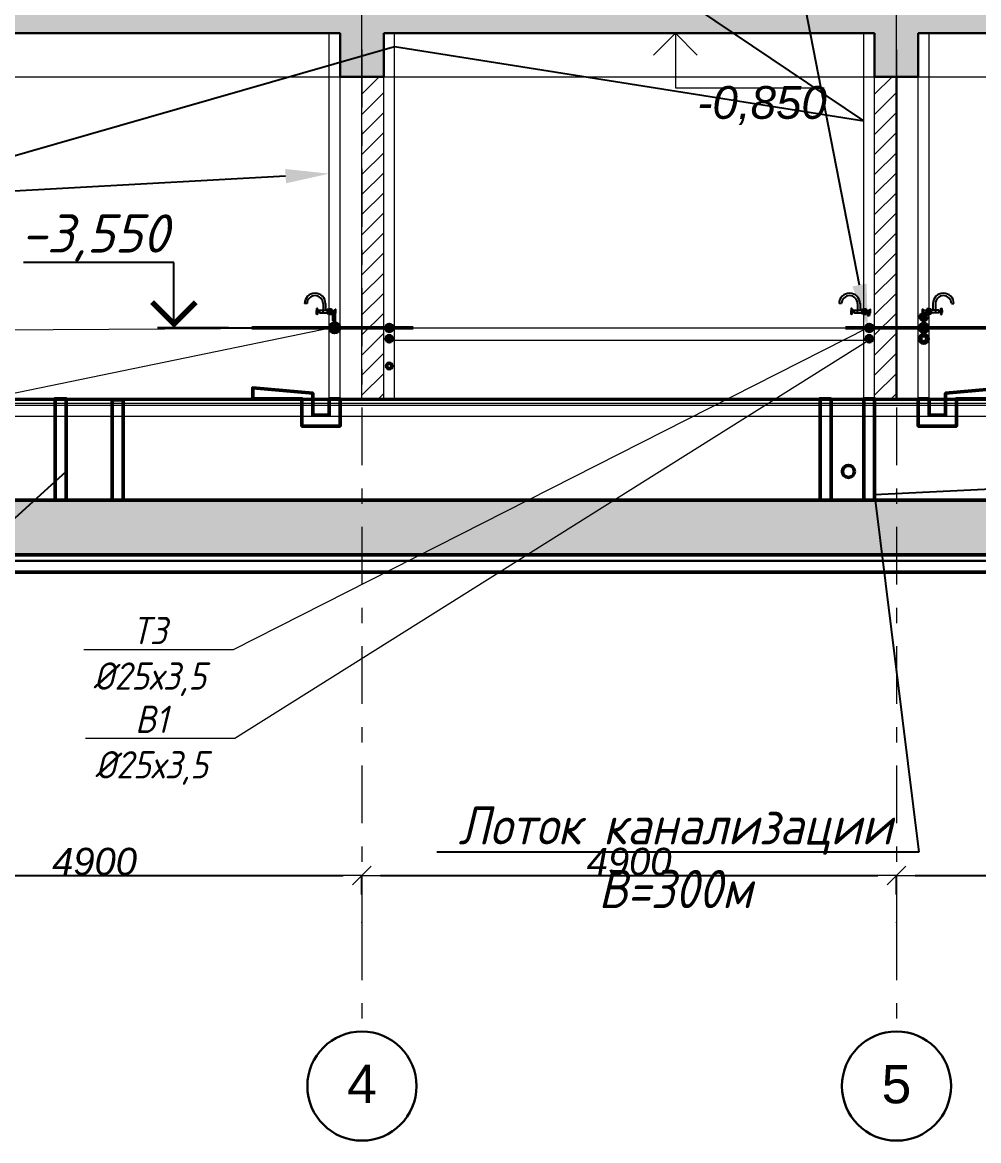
# Model space of a CAD drawing. Header units: millimetres. Extents: x -473555 to 885127, y 4787 to 453528.
# Drawn here: x 244132 to 252897, y 156253 to 166503 of the extents above; entities that cross this region are included whole.
import ezdxf
from ezdxf import colors
from ezdxf.entities.mleader import LeaderData, LeaderLine
from ezdxf.enums import TextEntityAlignment as Align
from ezdxf.math import Vec2, Vec3

# ---------------------------------------------------------------- set-up
doc = ezdxf.new("R2010")
doc.units = ezdxf.units.MM
doc.linetypes.add('Штрихпунктирная', pattern=[1093.611073, 529.166651, -211.666656, 141.111112, -211.666656])
for name, color, linetype, lineweight in [('2D - Общий_Ном._пера__2', 8, 'Continuous', 20), ('ВК_B1', 5, 'Continuous', 40), ('ВК_K1', 34, 'Continuous', 50), ('ВК_K1_lotok', 142, 'Continuous', 50), ('ВК_T3', 1, 'Continuous', 50), ('ВК_В1_текст', 5, 'Continuous', 9), ('ВК_К1_текст', 34, 'Continuous', 9), ('Интерьер- Перегородка_Ном._пера__1', 7, 'Continuous', 30), ('Интерьер- Перегородка_Ном._пера__100', 7, 'Continuous', 5), ('Конструктивный - Несущий_Ном._пера__93', 9, 'Continuous', 13), ('Размеры_Ном._пера__1', 7, 'Continuous', 30), ('Размеры_Ном._пера__100', 7, 'Continuous', 5), ('Размеры_Ном._пера__61', 7, 'Continuous', 50), ('Размеры_Ном._пера__98', 7, 'Continuous', 18), ('Структуры стальные_Ном._пера__1', 7, 'Continuous', 30), ('Структуры стальные_Ном._пера__98', 7, 'Continuous', 18)]:
    doc.layers.add(name, color=color, linetype=linetype, lineweight=lineweight)
for name, color, linetype in [('T_YTT_', 1, 'Continuous'), ('ВК_text', 7, 'Continuous'), ('ВК_АР_отметки', 70, 'Continuous'), ('Размеры', 7, 'Continuous'), ('Структуры стальные', 7, 'Continuous')]:
    doc.layers.add(name, color=color, linetype=linetype)
doc.layers.add('Интерьер- Перегородка_Ном._пера__41', color=7, linetype='Continuous', lineweight=20, true_color=0x002020)
for name, color, linetype, lineweight, plot in [('Перекрытия_Полы_Ном._пера__1', 7, 'Continuous', 30, False), ('Перекрытия_Полы_Ном._пера__100', 7, 'Continuous', 5, False), ('Перекрытия_Полы_Ном._пера__2', 8, 'Continuous', 20, False), ('Перекрытия_Полы_Ном._пера__96', 7, 'Continuous', 25, False)]:
    doc.layers.add(name, color=color, linetype=linetype, lineweight=lineweight, plot=plot)
doc.styles.add('ISOPEUR', font='isocpeui.ttf', dxfattribs={"width": 0.9})
doc.styles.add('ВК_текст_чертеж', font='isocpeur.ttf', dxfattribs={"width": 0.9, "oblique": 15})
doc.styles.add('СГЕНЕРИР_СТИЛЬ_1', font='ariali.ttf')
doc.styles.add('СГЕНЕРИР_СТИЛЬ_3', font='arial.ttf')
doc.dimstyles.new('СГЕНЕРИР_СТИЛЬ__15', dxfattribs={"dimtxt": 250, "dimasz": 171, "dimexe": 0.18, "dimexo": 0, "dimgap": 0.09, "dimtad": 1, "dimtih": 1, "dimtoh": 1, "dimdec": 0, "dimzin": 0, "dimdsep": 46, "dimtxsty": 'СГЕНЕРИР_СТИЛЬ_1', "dimblk": 'ARROWHEAD_6', "dimblk1": 'ARROWHEAD_6', "dimblk2": 'ARROWHEAD_6', "dimcen": 0.09, "dimclrd": 7, "dimclre": 7, "dimclrt": 7, "dimazin": 0, "dimtfac": 1, "dimtdec": 4, "dimtmove": 0, "dimatfit": 3, "dimfxl": 1, "dimtolj": 1, "dimtzin": 0, "dimarcsym": 0})

# ---------------------------------------------------------------- blocks, each defined once
blk = doc.blocks.new('Стандартный Маркер Сетки[163]', base_point=(28086, 0))
at = {"layer": 'Структуры стальные_Ном._пера__1', "linetype": 'Continuous'}
blk.add_circle((28086, -10500), 500, dxfattribs=at)
at = {"layer": 'Структуры стальные_Ном._пера__98', "linetype": 'Штрихпунктирная'}
for p, q in [((28086, -1000), (28086, 0)), ((28086, -1000), (28086, -9000)), ((28086, -9000), (28086, -10000))]:
    blk.add_line(p, q, dxfattribs=at)
blk.add_point((28086, -9000), dxfattribs=at)
blk.add_point((28086, -9000), dxfattribs=at)
at = {"layer": 'Структуры стальные_Ном._пера__1', "style": 'СГЕНЕРИР_СТИЛЬ_3'}
blk.add_attdef('AC_MarkerText_1', text='', height=350, rotation=360, dxfattribs=at).set_placement((28086, -10480), align=Align.MIDDLE_CENTER)
blk = doc.blocks.new('Стандартный Маркер Сетки[164]', base_point=(32986, 0))
at = {"layer": 'Структуры стальные_Ном._пера__1', "linetype": 'Continuous'}
blk.add_circle((32986, -10500), 500, dxfattribs=at)
at = {"layer": 'Структуры стальные_Ном._пера__98', "linetype": 'Штрихпунктирная'}
for p, q in [((32986, -1000), (32986, 0)), ((32986, -1000), (32986, -9000)), ((32986, -9000), (32986, -10000))]:
    blk.add_line(p, q, dxfattribs=at)
blk.add_point((32986, -9000), dxfattribs=at)
blk.add_point((32986, -9000), dxfattribs=at)
at = {"layer": 'Структуры стальные_Ном._пера__1', "style": 'СГЕНЕРИР_СТИЛЬ_3'}
blk.add_attdef('AC_MarkerText_1', text='', height=350, rotation=360, dxfattribs=at).set_placement((32986, -10483), align=Align.MIDDLE_CENTER)
blk = doc.blocks.new('ARROWHEAD_6')
at = {"color": 0, "linetype": 'Continuous', "lineweight": 0}
for p, q in [((0, 0), (-1, 0)), ((-0.5, -0.5), (0.5, 0.5))]:
    blk.add_line(p, q, dxfattribs=at)
blk = doc.blocks.new('*D67')
at = {"layer": 'Defpoints', "color": 0, "linetype": 'Continuous', "transparency": 16777216}
for p in [(247244, 158683), (242344, 158508), (247244, 158508)]:
    blk.add_point(p, dxfattribs=at)
at = {"layer": 'Размеры', "color": 7, "linetype": 'Continuous', "lineweight": -2, "transparency": 16777216}
for p, q in [((242344, 158508), (242344, 158683)), ((242515, 158683), (247073, 158683)), ((247244, 158508), (247244, 158683))]:
    blk.add_line(p, q, dxfattribs=at)
at = {"layer": 'Размеры', "color": 7, "linetype": 'Continuous', "lineweight": -2, "transparency": 16777216, "xscale": 171, "yscale": 171, "zscale": 171, "rotation": 180}
blk.add_blockref('ARROWHEAD_6', (242344, 158683), dxfattribs=at)
at = {"layer": 'Размеры', "color": 7, "linetype": 'Continuous', "lineweight": -2, "transparency": 16777216, "xscale": 171, "yscale": 171, "zscale": 171}
blk.add_blockref('ARROWHEAD_6', (247244, 158683), dxfattribs=at)
at = {"layer": 'Размеры', "color": 7, "linetype": 'Continuous', "transparency": 16777216, "insert": (244794, 158810), "char_height": 250, "attachment_point": 5, "style": 'СГЕНЕРИР_СТИЛЬ_1'}
blk.add_mtext('\\A1;4900', dxfattribs=at)
blk = doc.blocks.new('*D68')
at = {"layer": 'Defpoints', "color": 0, "linetype": 'Continuous', "transparency": 16777216}
for p in [(252144, 158683), (247244, 158508), (252144, 158508)]:
    blk.add_point(p, dxfattribs=at)
at = {"layer": 'Размеры', "color": 7, "linetype": 'Continuous', "lineweight": -2, "transparency": 16777216}
for p, q in [((247244, 158508), (247244, 158683)), ((247415, 158683), (251973, 158683)), ((252144, 158508), (252144, 158683))]:
    blk.add_line(p, q, dxfattribs=at)
at = {"layer": 'Размеры', "color": 7, "linetype": 'Continuous', "lineweight": -2, "transparency": 16777216, "xscale": 171, "yscale": 171, "zscale": 171, "rotation": 180}
blk.add_blockref('ARROWHEAD_6', (247244, 158683), dxfattribs=at)
at = {"layer": 'Размеры', "color": 7, "linetype": 'Continuous', "lineweight": -2, "transparency": 16777216, "xscale": 171, "yscale": 171, "zscale": 171}
blk.add_blockref('ARROWHEAD_6', (252144, 158683), dxfattribs=at)
at = {"layer": 'Размеры', "color": 7, "linetype": 'Continuous', "transparency": 16777216, "insert": (249694, 158810), "char_height": 250, "attachment_point": 5, "style": 'СГЕНЕРИР_СТИЛЬ_1'}
blk.add_mtext('\\A1;4900', dxfattribs=at)
blk = doc.blocks.new('*D69')
at = {"layer": 'Defpoints', "color": 0, "linetype": 'Continuous', "transparency": 16777216}
for p in [(257044, 158683), (252144, 158508), (257044, 158508)]:
    blk.add_point(p, dxfattribs=at)
at = {"layer": 'Размеры', "color": 7, "linetype": 'Continuous', "lineweight": -2, "transparency": 16777216}
for p, q in [((252144, 158508), (252144, 158683)), ((252315, 158683), (256873, 158683)), ((257044, 158508), (257044, 158683))]:
    blk.add_line(p, q, dxfattribs=at)
at = {"layer": 'Размеры', "color": 7, "linetype": 'Continuous', "lineweight": -2, "transparency": 16777216, "xscale": 171, "yscale": 171, "zscale": 171, "rotation": 180}
blk.add_blockref('ARROWHEAD_6', (252144, 158683), dxfattribs=at)
at = {"layer": 'Размеры', "color": 7, "linetype": 'Continuous', "lineweight": -2, "transparency": 16777216, "xscale": 171, "yscale": 171, "zscale": 171}
blk.add_blockref('ARROWHEAD_6', (257044, 158683), dxfattribs=at)
at = {"layer": 'Размеры', "color": 7, "linetype": 'Continuous', "transparency": 16777216, "insert": (254594, 158810), "char_height": 250, "attachment_point": 5, "style": 'СГЕНЕРИР_СТИЛЬ_1'}
blk.add_mtext('\\A1;4900', dxfattribs=at)
blk = doc.blocks.new('_None')

msp = doc.modelspace()

# ---------------------------------------------------------------- hatches: boundary and pattern name
at = {"layer": '2D - Общий_Ном._пера__2', "linetype": 'Continuous', "lineweight": 0, "true_color": 0x9f9f9f}
msp.add_hatch(color=253, dxfattribs=at).paths.add_polyline_path([(266644.2, 166403.1), (232644.2, 166403.1), (232644.2, 166603.1), (266644.2, 166603.1)])
at = {"layer": 'Интерьер- Перегородка_Ном._пера__41', "linetype": 'Continuous'}
h = msp.add_hatch(dxfattribs=at)
h.set_pattern_fill('КИРПИЧ_ОБЫКНОВЕННЫЙ', color=256, style=0, pattern_type=2)
h.set_pattern_definition([(45, (214457.86, 167253.14), (-91.9239, 91.9239), [])])
h.paths.add_polyline_path([(247244.2, 166003.1), (247244.2, 163053.1), (247444.2, 163053.1), (247444.2, 166003.1)])
h = msp.add_hatch(dxfattribs=at)
h.set_pattern_fill('КИРПИЧ_ОБЫКНОВЕННЫЙ', color=256, style=0, pattern_type=2)
h.set_pattern_definition([(45, (219157.86, 167253.14), (-91.9239, 91.9239), [])])
h.paths.add_polyline_path([(251944.2, 166003.1), (251944.2, 163053.1), (252144.2, 163053.1), (252144.2, 166003.1)])
at = {"layer": 'Перекрытия_Полы_Ном._пера__2', "linetype": 'Continuous', "lineweight": 0, "true_color": 0x9f9f9f}
for points in [[(247444.2, 166003.1), (247044.2, 166003.1), (247044.2, 166403.1), (247444.2, 166403.1)], [(252344.2, 166003.1), (251944.2, 166003.1), (251944.2, 166403.1), (252344.2, 166403.1)], [(266944.2, 162123.1), (231844.2, 162123.1), (231844.2, 161623.1), (266944.2, 161623.1)]]:
    msp.add_hatch(color=253, dxfattribs=at).paths.add_polyline_path(points)
at = {"layer": 'Перекрытия_Полы_Ном._пера__96', "linetype": 'Continuous'}
msp.add_hatch(color=256, dxfattribs=at).paths.add_polyline_path([(267094.1, 163043.1), (267094.1, 163053.1), (232644.4, 163053.1), (232644.4, 163043.1)])
msp.add_hatch(color=256, dxfattribs=at).paths.add_polyline_path([(267094.1, 163043.1), (267094.1, 163053.1), (232644.4, 163053.1), (232644.4, 163043.1)])

# ---------------------------------------------------------------- linework, layer by layer
at = {"layer": 'T_YTT_', "color": 7}
for p, q in [((246741.2, 163924.9), (246718.2, 163924.9)), ((246887.6, 163924.9), (246887.6, 163865.6)), ((246910.6, 163924.9), (246910.6, 163865.6)), ((251641.2, 163924.9), (251618.2, 163924.9)), ((251787.6, 163924.9), (251787.6, 163865.6)), ((251810.6, 163924.9), (251810.6, 163865.6)), ((252477.9, 163924.9), (252477.9, 163865.6)), ((252500.9, 163924.9), (252500.9, 163865.6)), ((252647.2, 163924.9), (252670.2, 163924.9)), ((246824.3, 163863.3), (246824.3, 163843)), ((246828.8, 163863.3), (246824.3, 163863.3)), ((246828.8, 163843), (246824.3, 163843)), ((246828.1, 163876.8), (246829, 163859.2)), ((246828.1, 163829.4), (246829, 163847)), ((246837.8, 163876.8), (246836.9, 163859.2)), ((246837.8, 163829.4), (246836.9, 163847)), ((246841.5, 163863.3), (246837.1, 163863.3)), ((246841.5, 163843), (246837.1, 163843)), ((246841.5, 163863.3), (246841.5, 163843)), ((246854.9, 163860.9), (246841.5, 163860.9)), ((246841.5, 163845.4), (246854.9, 163845.4)), ((246854.9, 163865.6), (246854.9, 163840.6)), ((246854.9, 163865.6), (246925.9, 163865.6)), ((246854.9, 163840.6), (246925.9, 163840.6)), ((246885.1, 163865.6), (246885.1, 163840.6)), ((246925.9, 163873.5), (246925.9, 163832.7)), ((246925.9, 163873.5), (246943.7, 163873.5)), ((246929.3, 163863.3), (246925.9, 163873.5)), ((246929.3, 163863.3), (246925.9, 163853.1)), ((246925.9, 163853.1), (246929.3, 163842.9)), ((246929.3, 163842.9), (246925.9, 163832.7)), ((246943.7, 163832.7), (246925.9, 163832.7)), ((246940.3, 163863.3), (246929.3, 163863.3)), ((246940.3, 163842.9), (246929.3, 163842.9)), ((246940.3, 163863.3), (246943.7, 163873.5)), ((246940.3, 163863.3), (246943.7, 163853.1)), ((246943.7, 163853.1), (246940.3, 163842.9)), ((246940.3, 163842.9), (246943.7, 163832.7)), ((246943.7, 163873.5), (246943.7, 163832.7)), ((246943.7, 163868.8), (246953.9, 163868.8)), ((246943.7, 163837.4), (246953.9, 163837.4)), ((246944.2, 163878.1), (246944.2, 163828.1)), ((246944.2, 163878.1), (246965.9, 163878.1)), ((246944.2, 163828.1), (246965.9, 163828.1)), ((246965.9, 163878.1), (246965.9, 163861.2)), ((246965.9, 163845.1), (246965.9, 163828.1)), ((251724.3, 163863.3), (251724.3, 163843)), ((251728.8, 163863.3), (251724.3, 163863.3)), ((251728.8, 163843), (251724.3, 163843)), ((251728.1, 163876.8), (251729, 163859.2)), ((251728.1, 163829.4), (251729, 163847)), ((251737.8, 163876.8), (251736.9, 163859.2)), ((251737.8, 163829.4), (251736.9, 163847)), ((251741.5, 163863.3), (251737.1, 163863.3)), ((251741.5, 163843), (251737.1, 163843)), ((251741.5, 163863.3), (251741.5, 163843)), ((251754.9, 163860.9), (251741.5, 163860.9)), ((251741.5, 163845.4), (251754.9, 163845.4)), ((251754.9, 163865.6), (251754.9, 163840.6)), ((251754.9, 163865.6), (251825.9, 163865.6)), ((251754.9, 163840.6), (251825.9, 163840.6)), ((251785.1, 163865.6), (251785.1, 163840.6)), ((251825.9, 163873.5), (251825.9, 163832.7)), ((251825.9, 163873.5), (251843.7, 163873.5)), ((251829.3, 163863.3), (251825.9, 163873.5)), ((251829.3, 163863.3), (251825.9, 163853.1)), ((251825.9, 163853.1), (251829.3, 163842.9)), ((251829.3, 163842.9), (251825.9, 163832.7)), ((251843.7, 163832.7), (251825.9, 163832.7)), ((251840.3, 163863.3), (251829.3, 163863.3)), ((251840.3, 163842.9), (251829.3, 163842.9)), ((251840.3, 163863.3), (251843.7, 163873.5)), ((251840.3, 163863.3), (251843.7, 163853.1)), ((251843.7, 163853.1), (251840.3, 163842.9)), ((251840.3, 163842.9), (251843.7, 163832.7)), ((251843.7, 163873.5), (251843.7, 163832.7)), ((251843.7, 163868.8), (251853.9, 163868.8)), ((251843.7, 163837.4), (251853.9, 163837.4)), ((251844.2, 163878.1), (251844.2, 163828.1)), ((251844.2, 163878.1), (251865.9, 163878.1)), ((251844.2, 163828.1), (251865.9, 163828.1)), ((251865.9, 163878.1), (251865.9, 163861.2)), ((251865.9, 163845.1), (251865.9, 163828.1)), ((252444.2, 163878.1), (252422.6, 163878.1)), ((252422.6, 163878.1), (252422.6, 163861.2)), ((252422.6, 163845.1), (252422.6, 163828.1)), ((252444.2, 163828.1), (252422.6, 163828.1)), ((252444.7, 163868.8), (252434.5, 163868.8)), ((252444.7, 163837.4), (252434.5, 163837.4)), ((252444.2, 163878.1), (252444.2, 163828.1)), ((252462.6, 163873.5), (252444.7, 163873.5)), ((252444.7, 163873.5), (252444.7, 163832.7)), ((252448.2, 163863.3), (252444.7, 163873.5)), ((252448.2, 163863.3), (252444.7, 163853.1)), ((252444.7, 163853.1), (252448.2, 163842.9)), ((252448.2, 163842.9), (252444.7, 163832.7)), ((252444.7, 163832.7), (252462.6, 163832.7)), ((252448.2, 163863.3), (252459.2, 163863.3)), ((252448.2, 163842.9), (252459.2, 163842.9)), ((252459.2, 163863.3), (252462.6, 163873.5)), ((252459.2, 163863.3), (252462.6, 163853.1)), ((252462.6, 163853.1), (252459.2, 163842.9)), ((252459.2, 163842.9), (252462.6, 163832.7)), ((252462.6, 163873.5), (252462.6, 163832.7)), ((252533.5, 163865.6), (252462.6, 163865.6)), ((252533.5, 163840.6), (252462.6, 163840.6)), ((252503.3, 163865.6), (252503.3, 163840.6)), ((252533.5, 163865.6), (252533.5, 163840.6)), ((252533.5, 163860.9), (252546.9, 163860.9)), ((252546.9, 163845.4), (252533.5, 163845.4)), ((252546.9, 163863.3), (252546.9, 163843)), ((252546.9, 163863.3), (252551.3, 163863.3)), ((252546.9, 163843), (252551.3, 163843)), ((252550.7, 163876.8), (252551.5, 163859.2)), ((252550.7, 163829.4), (252551.5, 163847)), ((252560.3, 163876.8), (252559.5, 163859.2)), ((252560.3, 163829.4), (252559.5, 163847)), ((252559.7, 163863.3), (252564.1, 163863.3)), ((252559.7, 163843), (252564.1, 163843)), ((252564.1, 163863.3), (252564.1, 163843))]:
    msp.add_line(p, q, dxfattribs=at)
at = {"layer": 'T_YTT_', "color": 7, "linetype": 'Continuous'}
for p, q in [((246953.9, 163868.8), (246953.9, 163861.2)), ((246953.9, 163861.2), (246968.1, 163861.2)), ((246953.9, 163845.1), (246968.1, 163845.1)), ((246953.9, 163837.4), (246953.9, 163845.1)), ((251853.9, 163868.8), (251853.9, 163861.2)), ((251853.9, 163861.2), (251868.1, 163861.2)), ((251853.9, 163845.1), (251868.1, 163845.1)), ((251853.9, 163837.4), (251853.9, 163845.1)), ((252434.5, 163861.2), (252420.4, 163861.2)), ((252434.5, 163845.1), (252420.4, 163845.1)), ((252434.5, 163868.8), (252434.5, 163861.2)), ((252434.5, 163837.4), (252434.5, 163845.1))]:
    msp.add_line(p, q, dxfattribs=at)
at = {"layer": 'T_YTT_', "color": 5, "linetype": 'Continuous'}
for p, q in [((246968.1, 163843.1), (246968.1, 163863.2)), ((246968.1, 163863.2), (246997.2, 163863.2)), ((246977.1, 163843.1), (246968.1, 163843.1)), ((246999.6, 163840.7), (246974.7, 163840.7)), ((246974.7, 163840.7), (246974.7, 163835)), ((246999.6, 163835), (246974.7, 163835)), ((246975.2, 163835), (246975.2, 163768.8)), ((246977.1, 163843.1), (246977.1, 163840.7)), ((246977.1, 163840.7), (246997.2, 163840.7)), ((246977.5, 163835), (246977.5, 163816.6)), ((246977.5, 163816.6), (246996.8, 163816.6)), ((246979.2, 163816.6), (246979.2, 163768.8)), ((246995.2, 163816.6), (246995.2, 163768.8)), ((246996.8, 163835), (246996.8, 163816.6)), ((246997.2, 163840.7), (246997.2, 163863.2)), ((246997.2, 163857.3), (247000, 163857.3)), ((246997.2, 163846.5), (247000, 163846.5)), ((246999.2, 163835), (246999.2, 163768.8)), ((246999.6, 163835), (246999.6, 163840.7)), ((247000, 163839.1), (247000, 163875.6)), ((247000, 163875.6), (247004.5, 163875.6)), ((247004.5, 163839.1), (247000, 163839.1)), ((247004.5, 163839.1), (247004.5, 163875.6)), ((251868.1, 163843.1), (251868.1, 163863.2)), ((251868.1, 163863.2), (251897.2, 163863.2)), ((251877.1, 163843.1), (251868.1, 163843.1)), ((251899.6, 163840.7), (251874.7, 163840.7)), ((251874.7, 163840.7), (251874.7, 163835)), ((251899.6, 163835), (251874.7, 163835)), ((251877.1, 163843.1), (251877.1, 163840.7)), ((251877.1, 163840.7), (251897.2, 163840.7)), ((251877.5, 163835), (251877.5, 163816.6)), ((251877.5, 163816.6), (251896.8, 163816.6)), ((251896.8, 163835), (251896.8, 163816.6)), ((251897.2, 163840.7), (251897.2, 163863.2)), ((251897.2, 163857.3), (251900, 163857.3)), ((251897.2, 163846.5), (251900, 163846.5)), ((251899.6, 163835), (251899.6, 163840.7)), ((251900, 163839.1), (251900, 163875.6)), ((251900, 163875.6), (251904.5, 163875.6)), ((251904.5, 163839.1), (251900, 163839.1)), ((251904.5, 163839.1), (251904.5, 163875.6)), ((252388.4, 163875.6), (252383.9, 163875.6)), ((252383.9, 163839.1), (252383.9, 163875.6)), ((252383.9, 163839.1), (252388.4, 163839.1)), ((252388.4, 163839.1), (252388.4, 163875.6)), ((252391.2, 163857.3), (252388.4, 163857.3)), ((252391.2, 163846.5), (252388.4, 163846.5)), ((252388.8, 163840.7), (252413.7, 163840.7)), ((252388.8, 163835), (252388.8, 163840.7)), ((252388.8, 163835), (252413.7, 163835)), ((252420.4, 163863.2), (252391.2, 163863.2)), ((252391.2, 163840.7), (252391.2, 163863.2)), ((252411.3, 163840.7), (252391.2, 163840.7)), ((252391.6, 163835), (252391.6, 163816.6)), ((252411, 163816.6), (252391.6, 163816.6)), ((252411, 163835), (252411, 163816.6)), ((252411.3, 163843.1), (252420.4, 163843.1)), ((252411.3, 163843.1), (252411.3, 163840.7)), ((252413.7, 163840.7), (252413.7, 163835)), ((252420.4, 163843.1), (252420.4, 163863.2))]:
    msp.add_line(p, q, dxfattribs=at)
at = {"layer": 'T_YTT_', "color": 7}
for centre, radius, start, end in [((246814.4, 163924.4), 96.2, 0.32345, 179.67655), ((251714.4, 163924.4), 96.2, 0.32345, 179.67655), ((252574, 163924.4), 96.2, 0.32345, 179.67655), ((246814.4, 163924.9), 73.2, 0, 180), ((251714.4, 163924.9), 73.2, 0, 180), ((252574, 163924.9), 73.2, 0, 180), ((246832.9, 163859.3), 3.97, 181.322, 358.678), ((246832.9, 163846.9), 3.97, 1.322, 178.678), ((251732.9, 163859.3), 3.97, 181.322, 358.678), ((251732.9, 163846.9), 3.97, 1.322, 178.678), ((252555.5, 163859.3), 3.97, 181.322, 358.678), ((252555.5, 163846.9), 3.97, 1.322, 178.678)]:
    msp.add_arc(centre, radius, start, end, dxfattribs=at)
at = {"layer": 'T_YTT_', "color": 7, "extrusion": (0, 0, -1)}
for centre, major_axis in [((246832.9, 163876.8), (4.82, 0)), ((251732.9, 163876.8), (4.82, 0)), ((252555.5, 163829.4), (-4.82, 0))]:
    msp.add_ellipse(centre, major_axis=major_axis, ratio=0.7071068, dxfattribs=at)
at = {"layer": 'T_YTT_', "color": 7}
for centre, major_axis in [((246832.9, 163829.4), (4.82, 0)), ((251732.9, 163829.4), (4.82, 0)), ((252555.5, 163876.8), (-4.82, 0))]:
    msp.add_ellipse(centre, major_axis=major_axis, ratio=0.7071068, dxfattribs=at)
at = {"layer": 'ВК_B1'}
for centre, radius in [((247494.2, 163603.1), 31.5), ((247494.2, 163603.1), 12.5), ((251894.2, 163603.1), 31.5), ((251894.2, 163603.1), 12.5), ((252394.2, 163603.1), 44), ((252394.2, 163603.1), 25)]:
    msp.add_circle(centre, radius, dxfattribs=at)
at = {"layer": 'ВК_K1'}
for centre, radius in [((247494.2, 163353.1), 25), ((251704.1, 162386.8), 55)]:
    msp.add_circle(centre, radius, dxfattribs=at)
at = {"layer": 'ВК_K1_lotok'}
for p, q in [((246235, 163703.1), (247712.8, 163703.1)), ((253153.5, 163703.1), (251675.6, 163703.1))]:
    msp.add_line(p, q, dxfattribs=at)
for points in [[(246944.2, 163053.1), (247044.2, 163053.1), (247044.2, 162803.1), (246694.2, 162803.1), (246694.2, 163053.1), (246244.2, 163053.1), (246244.2, 163153), (246794.2, 163103.1), (246794.2, 162903.1), (246944.2, 162903.1), (246944.2, 163053.1)], [(252444.2, 163053.1), (252344.2, 163053.1), (252344.2, 162803.1), (252694.2, 162803.1), (252694.2, 163053.1), (253144.2, 163053.1), (253144.2, 163153), (252594.2, 163103.1), (252594.2, 162903.1), (252444.2, 162903.1), (252444.2, 163053.1)], [(244432.1, 162123.1), (244432.1, 163053.1), (244532.1, 163053.1), (244532.1, 162123.1), (244956.4, 162123.1), (244956.4, 163043.1), (245056.4, 163043.1), (245056.4, 162123.1)], [(251544.2, 163053.1), (251444.2, 163053.1), (251444.2, 162123.1), (251944.2, 162123.1), (251944.2, 163053.1), (251844.2, 163053.1), (251844.2, 162123.1), (251544.2, 162123.1), (251544.2, 163053.1)]]:
    msp.add_lwpolyline(points, close=True, dxfattribs=at)
at = {"layer": 'ВК_T3'}
msp.add_line((246994.2, 163728.1), (246994.2, 163853.1), dxfattribs=at)
for centre, radius in [((252394.2, 163803.1), 31.5), ((252394.2, 163803.1), 12.5), ((246994.2, 163703.1), 44), ((246994.2, 163703.1), 25), ((247494.2, 163703.1), 31.5), ((247494.2, 163703.1), 12.5), ((251894.2, 163703.1), 31.5), ((251894.2, 163703.1), 12.5), ((252394.2, 163703.1), 39), ((252394.2, 163703.1), 20)]:
    msp.add_circle(centre, radius, dxfattribs=at)
at = {"layer": 'ВК_АР_отметки', "linetype": 'Continuous'}
for p, q in [((245520.9, 164303.1), (244143.4, 164303.1)), ((245520.9, 163703.1), (245520.9, 164303.1)), ((246020.9, 163703.1), (245370.9, 163703.1))]:
    msp.add_line(p, q, dxfattribs=at)
at = {"layer": 'ВК_АР_отметки'}
msp.add_line((246020.9, 163703.1), (247494.2, 163703.1), dxfattribs=at)
at = {"layer": 'ВК_АР_отметки', "linetype": 'Continuous'}
msp.add_lwpolyline([(245720.9, 163938.5, 50, 50, 0), (245520.9, 163738.5, 50, 50, 0), (245320.9, 163938.5, 50, 50, 0)], format="xyseb", dxfattribs=at)
at = {"layer": 'Интерьер- Перегородка_Ном._пера__1', "linetype": 'Continuous'}
msp.add_line((252144.2, 163053.1), (252144.2, 166003.1), dxfattribs=at)
at = {"layer": 'Интерьер- Перегородка_Ном._пера__100', "linetype": 'Continuous'}
for p, q in [((232644.2, 163043.1), (266644.2, 163043.1)), ((232644.2, 163013.1), (266644.2, 163013.1)), ((232644.2, 162993.1), (266644.2, 162993.1)), ((232644.2, 162893.1), (266644.2, 162893.1)), ((231844.2, 161573.1), (266944.2, 161573.1)), ((231844.2, 161563.1), (266944.2, 161563.1))]:
    msp.add_line(p, q, dxfattribs=at)
at = {"layer": 'Конструктивный - Несущий_Ном._пера__93', "linetype": 'Continuous'}
for p, q in [((246944.2, 163053.1), (246944.2, 166403.1)), ((247044.2, 163053.1), (247044.2, 166403.1)), ((247244.2, 163053.1), (247244.2, 166403.1)), ((247444.2, 163053.1), (247444.2, 166403.1)), ((247544.2, 163053.1), (247544.2, 166403.1)), ((251844.2, 163053.1), (251844.2, 166403.1)), ((251944.2, 163053.1), (251944.2, 166403.1)), ((252144.2, 163053.1), (252144.2, 166403.1)), ((252344.2, 163053.1), (252344.2, 166403.1)), ((252344.2, 163053.1), (252344.2, 166403.1)), ((252444.2, 163053.1), (252444.2, 166403.1))]:
    msp.add_line(p, q, dxfattribs=at)
at = {"layer": 'Перекрытия_Полы_Ном._пера__1', "linetype": 'Continuous'}
for p, q in [((242544.2, 166403.1), (247044.2, 166403.1)), ((247044.2, 166403.1), (247044.2, 166003.1)), ((247444.2, 166403.1), (247444.2, 166003.1)), ((247444.2, 166403.1), (251944.2, 166403.1)), ((251944.2, 166403.1), (251944.2, 166003.1)), ((252344.2, 166403.1), (252344.2, 166003.1)), ((252344.2, 166403.1), (256844.2, 166403.1)), ((247444.2, 166003.1), (247044.2, 166003.1)), ((252344.2, 166003.1), (251944.2, 166003.1)), ((232644.4, 163053.1), (266644.2, 163053.1)), ((232644.4, 163053.1), (266644.2, 163053.1)), ((232644.4, 163043.1), (266644.2, 163043.1)), ((232644.4, 163043.1), (266644.2, 163043.1)), ((232644.4, 163043.1), (266644.2, 163043.1)), ((232644.4, 163043.1), (266644.2, 163043.1))]:
    msp.add_line(p, q, dxfattribs=at)
at = {"layer": 'Перекрытия_Полы_Ном._пера__1', "linetype": 'Continuous', "flags": 128}
msp.add_lwpolyline([(266944.2, 162123.1), (231844.2, 162123.1), (231844.2, 161623.1), (266944.2, 161623.1)], close=True, dxfattribs=at)
at = {"layer": 'Перекрытия_Полы_Ном._пера__100', "linetype": 'Continuous'}
for p, q in [((242544.2, 166003.1), (247044.2, 166003.1)), ((247444.2, 166003.1), (251944.2, 166003.1)), ((252344.2, 166003.1), (256844.2, 166003.1))]:
    msp.add_line(p, q, dxfattribs=at)
at = {"layer": 'Размеры_Ном._пера__1', "linetype": 'Continuous'}
for q in [(249518, 166403.1), (250268, 166403.1)]:
    msp.add_line((250118, 166403.1), q, dxfattribs=at)
at = {"layer": 'Размеры_Ном._пера__61', "linetype": 'Continuous'}
for p, q in [((232344.2, 162123.1), (266944.2, 162123.1)), ((231844.2, 161623.1), (266944.2, 161623.1)), ((231844.2, 161463.1), (266944.2, 161463.1))]:
    msp.add_line(p, q, dxfattribs=at)
at = {"layer": 'Размеры_Ном._пера__98', "linetype": 'Continuous'}
for p, q in [((250118, 166403.1), (249918, 166203.1)), ((250318, 166203.1), (250118, 166403.1)), ((250118, 166403.1), (250118, 165903.1)), ((250118, 165903.1), (251481, 165903.1))]:
    msp.add_line(p, q, dxfattribs=at)

# ---------------------------------------------------------------- block references
at = {"layer": 'Структуры стальные', "color": 8, "linetype": 'Continuous', "lineweight": 20}
ref = msp.add_blockref('Стандартный Маркер Сетки[163]', (247244.2, 167253.1), dxfattribs=at)
ref.add_attrib('AC_MarkerText_1', '4', dxfattribs={"layer": 'Структуры стальные_Ном._пера__1', "color": 7, "height": 350, "rotation": 360, "style": 'СГЕНЕРИР_СТИЛЬ_3'}).set_placement((247244.2, 156773.1), align=Align.MIDDLE_CENTER)
ref = msp.add_blockref('Стандартный Маркер Сетки[164]', (252144.2, 167253.1), dxfattribs=at)
ref.add_attrib('AC_MarkerText_1', '5', dxfattribs={"layer": 'Структуры стальные_Ном._пера__1', "color": 7, "height": 350, "rotation": 360, "style": 'СГЕНЕРИР_СТИЛЬ_3'}).set_placement((252144.2, 156770.3), align=Align.MIDDLE_CENTER)

# ---------------------------------------------------------------- texts
at = {"layer": 'ВК_АР_отметки', "linetype": 'Continuous', "style": 'ISOPEUR'}
msp.add_text('-3,550', height=350, dxfattribs=at).set_placement((244118.4, 164393.1))
at = {"layer": 'Размеры_Ном._пера__100', "insert": (250318, 165563.1), "char_height": 300, "attachment_point": 7, "style": 'СГЕНЕРИР_СТИЛЬ_1'}
msp.add_mtext('\\A1;{\\fArial|b0|i1|c204|p38;-0,850}', dxfattribs=at)

# ---------------------------------------------------------------- dimensions: what is measured, and where the dimension line sits
at = {"layer": 'Размеры', "linetype": 'Continuous'}
for base, p1, p2, picture, middle in [((247244.2, 158682.5), (242344.2, 158507.5), (247244.2, 158507.5), '*D67', (244794.2, 158682.5)), ((252144.2, 158682.5), (247244.2, 158507.5), (252144.2, 158507.5), '*D68', (249694.2, 158682.5)), ((257044.2, 158682.5), (252144.2, 158507.5), (257044.2, 158507.5), '*D69', (254594.2, 158682.5))]:
    dim = msp.add_linear_dim(base=base, p1=p1, p2=p2, dimstyle='СГЕНЕРИР_СТИЛЬ__15', dxfattribs=at)
    dim.commit()
    dim.dimension.update_dxf_attribs({"geometry": picture, "text_midpoint": middle, "dimtype": 160})

# ---------------------------------------------------------------- leaders
at = {"layer": 'ВК_T3', "linetype": 'Continuous'}
ml = msp.add_multileader_mtext('Standard', dxfattribs=at)
ml.set_content('Т3\\P%%C50х6,9', color=256, style='ISOPEUR')
ml.set_leader_properties(lineweight=15)
ml.set_arrow_properties(name='NONE')
ml.build(insert=Vec2(0, 0))
ml.multileader.update_dxf_attribs({"text_left_attachment_type": 6, "text_right_attachment_type": 6, "dogleg_length": 0.1, "arrow_head_size": 250, "scale": 100})
ctx = ml.context
ctx.base_point, ctx.scale, ctx.char_height, ctx.arrow_head_size, ctx.landing_gap_size, ctx.plane_origin = Vec3(240226.1, 162627.4), 100, 250, 250, 200, Vec3(248496.7, 153985.7)
ctx.left_attachment, ctx.right_attachment, ctx.text_align_type = 6, 6, 1
notes = []
notes.append((ctx, [(1, (1, 1, 0), (241740.3, 162627.4), (-1, 0), 10, [(1, [(242594.2, 163678.1), (246969.2, 163703.1)], 0, [])])]))
ctx.mtext.insert, ctx.mtext.rotation, ctx.mtext.width, ctx.mtext.alignment, ctx.mtext.flow_direction = Vec3(240978.2, 162927.4), 6.2831853, 707.159, 2, 5
ml = msp.add_multileader_mtext('Standard', dxfattribs=at)
ml.set_content('Т3\\P%%C25х3,5', color=256, style='ISOPEUR')
ml.set_leader_properties(lineweight=15)
ml.set_arrow_properties(name='NONE')
ml.build(insert=Vec2(0, 0))
ml.multileader.update_dxf_attribs({"text_left_attachment_type": 6, "text_right_attachment_type": 6, "dogleg_length": 0.1, "arrow_head_size": 250, "scale": 100})
ctx = ml.context
ctx.base_point, ctx.scale, ctx.char_height, ctx.arrow_head_size, ctx.landing_gap_size, ctx.plane_origin = Vec3(244544.5, 160753.1), 100, 250, 250, 200, Vec3(253174.6, 152053.1)
ctx.left_attachment, ctx.right_attachment, ctx.text_align_type = 6, 6, 1
notes.append((ctx, [(1, (1, 1, 0), (246064, 160753.1), (-1, 0), 10, [(1, [(247481.7, 163703.1), (251881.7, 163703.1)], 0, [])])]))
ctx.mtext.insert, ctx.mtext.rotation, ctx.mtext.width, ctx.mtext.alignment, ctx.mtext.flow_direction = Vec3(245299.2, 161053.1), 6.2831853, 707.159, 2, 5
ml = msp.add_multileader_mtext('Standard', dxfattribs=at)
ml.set_content('Т3\\P%%C25х3,5', color=256, style='ISOPEUR')
ml.set_leader_properties(lineweight=15)
ml.set_arrow_properties(name='NONE')
ml.build(insert=Vec2(0, 0))
ml.multileader.update_dxf_attribs({"text_left_attachment_type": 6, "text_right_attachment_type": 6, "dogleg_length": 0.1, "arrow_head_size": 250, "scale": 100})
ctx = ml.context
ctx.base_point, ctx.scale, ctx.char_height, ctx.arrow_head_size, ctx.landing_gap_size, ctx.plane_origin = Vec3(259144.5, 160753.1), 100, 250, 250, 200, Vec3(267774.6, 152053.1)
ctx.left_attachment, ctx.right_attachment, ctx.text_align_type = 6, 6, 1
notes.append((ctx, [(1, (1, 1, 0), (260664, 160753.1), (-1, 0), 10, [(0, [(262193.9, 163703.1)], 0, [])])]))
ctx.mtext.insert, ctx.mtext.rotation, ctx.mtext.width, ctx.mtext.alignment, ctx.mtext.flow_direction = Vec3(259899.2, 161053.1), 6.2831853, 707.159, 2, 5
at = {"layer": 'ВК_text', "color": 1}
ml = msp.add_multileader_mtext('Standard', dxfattribs=at)
ml.set_content('Подъем под перекрытие в декоративной отделке колонны', color=1, style='ВК_текст_чертеж')
ml.set_leader_properties()
ml.build(insert=Vec2(0, 0))
ml.multileader.update_dxf_attribs({"arrow_head_size": 400, "scale": 100})
ctx = ml.context
ctx.base_point, ctx.scale, ctx.char_height, ctx.arrow_head_size, ctx.landing_gap_size, ctx.plane_origin = Vec3(247404.5, 176655), 100, 400, 400, 200, Vec3(253466.3, 170463.9)
ctx.text_align_type = 2
notes.append((ctx, [(1, (1, 1, 0), (254561.7, 176655), (-1, 0), 800, [(0, [(256744.2, 165399.9), (257344.2, 165678)], 0, [])])]))
ctx.mtext.insert, ctx.mtext.width, ctx.mtext.alignment, ctx.mtext.flow_direction = Vec3(253561.7, 176855), 7226.784, 3, 5
ml = msp.add_multileader_mtext('Standard', dxfattribs=at)
ml.set_content('Эти трубы можно вынести за ось 5 в следующее помещение, чтобы не делать фальшстену в этом помещении', color=1, style='ВК_текст_чертеж')
ml.set_leader_properties()
ml.build(insert=Vec2(0, 0))
ml.multileader.update_dxf_attribs({"arrow_head_size": 400, "scale": 100})
ctx = ml.context
ctx.base_point, ctx.scale, ctx.char_height, ctx.arrow_head_size, ctx.landing_gap_size, ctx.plane_origin = Vec3(242066.2, 172733.8), 100, 400, 400, 200, Vec3(249028, 166542.7)
ctx.text_align_type = 2
notes.append((ctx, [(1, (1, 1, 0), (250123.3, 172733.8), (-1, 0), 800, [(2, [(251881.7, 163703.1)], 0, [])])]))
ctx.mtext.insert, ctx.mtext.width, ctx.mtext.alignment, ctx.mtext.flow_direction = Vec3(249123.3, 172963.8), 7226.784, 3, 5
at = {"layer": 'ВК_text'}
ml = msp.add_multileader_mtext('Standard', dxfattribs=at)
ml.set_content('Фальшстена', color=256, style='ВК_текст_чертеж')
ml.set_leader_properties()
ml.build(insert=Vec2(0, 0))
ml.multileader.update_dxf_attribs({"arrow_head_size": 400, "scale": 100})
ctx = ml.context
ctx.base_point, ctx.scale, ctx.char_height, ctx.arrow_head_size, ctx.landing_gap_size, ctx.plane_origin = Vec3(239696.4, 171067.1), 100, 400, 400, 200, Vec3(242644.2, 164876)
ctx.text_align_type = 2
notes.append((ctx, [(1, (1, 1, 0), (243739.6, 171067.1), (-1, 0), 800, [(3, [(246944.2, 165115.9), (242644.2, 164876), (247544.2, 166280.9), (251844.2, 165599.7)], 0, [])])]))
ctx.mtext.insert, ctx.mtext.alignment, ctx.mtext.flow_direction = Vec3(242739.6, 171267.1), 3, 5
at = {"layer": 'ВК_В1_текст', "linetype": 'Continuous'}
ml = msp.add_multileader_mtext('Standard', dxfattribs=at)
ml.set_content('В1\\P%%C25х3,5', color=256, style='ISOPEUR')
ml.set_leader_properties(lineweight=15)
ml.set_arrow_properties(name='NONE')
ml.build(insert=Vec2(0, 0))
ml.multileader.update_dxf_attribs({"text_left_attachment_type": 6, "text_right_attachment_type": 6, "dogleg_length": 0.1, "arrow_head_size": 250, "scale": 100})
ctx = ml.context
ctx.base_point, ctx.scale, ctx.char_height, ctx.arrow_head_size, ctx.landing_gap_size, ctx.plane_origin = Vec3(244561.2, 159939.8), 100, 250, 250, 200, Vec3(253204.4, 151336)
ctx.left_attachment, ctx.right_attachment, ctx.text_align_type = 6, 6, 1
notes.append((ctx, [(1, (1, 1, 0), (246080.7, 159939.8), (-1, 0), 10, [(1, [(247494.6, 163590.6), (251894.2, 163590.6)], 0, [])])]))
ctx.mtext.insert, ctx.mtext.rotation, ctx.mtext.width, ctx.mtext.alignment, ctx.mtext.flow_direction = Vec3(245315.9, 160239.8), 6.2831853, 707.159, 2, 5
ml = msp.add_multileader_mtext('Standard', dxfattribs=at)
ml.set_content('В1\\P%%C25х3,5', color=256, style='ISOPEUR')
ml.set_leader_properties(lineweight=15)
ml.set_arrow_properties(name='NONE')
ml.build(insert=Vec2(0, 0))
ml.multileader.update_dxf_attribs({"text_left_attachment_type": 6, "text_right_attachment_type": 6, "dogleg_length": 0.1, "arrow_head_size": 250, "scale": 100})
ctx = ml.context
ctx.base_point, ctx.scale, ctx.char_height, ctx.arrow_head_size, ctx.landing_gap_size, ctx.plane_origin = Vec3(259161.2, 159939.8), 100, 250, 250, 200, Vec3(267804.4, 151336)
ctx.left_attachment, ctx.right_attachment, ctx.text_align_type = 6, 6, 1
notes.append((ctx, [(1, (1, 1, 0), (260680.7, 159939.8), (-1, 0), 10, [(0, [(262206.7, 163590.6)], 0, [])])]))
ctx.mtext.insert, ctx.mtext.rotation, ctx.mtext.width, ctx.mtext.alignment, ctx.mtext.flow_direction = Vec3(259915.9, 160239.8), 6.2831853, 707.159, 2, 5
at = {"layer": 'ВК_К1_текст', "linetype": 'Continuous'}
ml = msp.add_multileader_mtext('Standard', dxfattribs=at)
ml.set_content('Лоток канализации\\PВ=300м', color=256, style='ISOPEUR')
ml.set_leader_properties()
ml.set_arrow_properties(name='NONE')
ml.build(insert=Vec2(0, 0))
ml.multileader.update_dxf_attribs({"text_left_attachment_type": 6, "text_right_attachment_type": 6, "dogleg_length": 0.1, "arrow_head_size": 250, "scale": 100})
ctx = ml.context
ctx.base_point, ctx.scale, ctx.char_height, ctx.arrow_head_size, ctx.landing_gap_size, ctx.plane_origin = Vec3(236233.1, 158897.7), 100, 350, 250, 200, Vec3(247771.2, 150256)
ctx.left_attachment, ctx.right_attachment, ctx.text_align_type = 6, 6, 1
notes.append((ctx, [(1, (1, 1, 0), (240688, 158897.7), (-1, 0), 10, [(0, [(244532.1, 162385.7)], 0, [])])]))
ctx.mtext.insert, ctx.mtext.width, ctx.mtext.alignment, ctx.mtext.flow_direction = Vec3(238455.6, 159317.7), 5094.998, 2, 5
ml = msp.add_multileader_mtext('Standard', dxfattribs=at)
ml.set_content('Лоток канализации\\PВ=300м', color=256, style='ISOPEUR')
ml.set_leader_properties()
ml.set_arrow_properties(name='NONE')
ml.build(insert=Vec2(0, 0))
ml.multileader.update_dxf_attribs({"text_left_attachment_type": 6, "text_right_attachment_type": 6, "dogleg_length": 0.1, "arrow_head_size": 250, "scale": 100})
ctx = ml.context
ctx.base_point, ctx.scale, ctx.char_height, ctx.arrow_head_size, ctx.landing_gap_size, ctx.plane_origin = Vec3(247895.3, 158897.7), 100, 350, 250, 200, Vec3(259433.3, 150256)
ctx.left_attachment, ctx.right_attachment, ctx.text_align_type = 6, 6, 1
notes.append((ctx, [(1, (1, 1, 0), (252350.2, 158897.7), (-1, 0), 10, [(1, [(256194.2, 162385.7), (251944.2, 162171.8)], 0, [])])]))
ctx.mtext.insert, ctx.mtext.width, ctx.mtext.alignment, ctx.mtext.flow_direction = Vec3(250117.7, 159317.7), 5094.998, 2, 5
ml = msp.add_multileader_mtext('Standard', dxfattribs=at)
ml.set_content('Лоток канализации\\PВ=800м', color=256, style='ISOPEUR')
ml.set_leader_properties()
ml.set_arrow_properties(name='NONE')
ml.build(insert=Vec2(0, 0))
ml.multileader.update_dxf_attribs({"text_left_attachment_type": 6, "text_right_attachment_type": 6, "dogleg_length": 0.1, "arrow_head_size": 250, "scale": 100})
ctx = ml.context
ctx.base_point, ctx.scale, ctx.char_height, ctx.arrow_head_size, ctx.landing_gap_size, ctx.plane_origin = Vec3(270392.1, 158897.7), 100, 350, 250, 200, Vec3(281930.1, 150256)
ctx.left_attachment, ctx.right_attachment, ctx.text_align_type = 6, 6, 1
notes.append((ctx, [(1, (1, 1, 0), (274846.9, 158897.7), (-1, 0), 10, [(1, [(275594, 162423.1)], 0, [])])]))
ctx.mtext.insert, ctx.mtext.width, ctx.mtext.alignment, ctx.mtext.flow_direction = Vec3(272614.5, 159317.7), 5094.998, 2, 5
ml = msp.add_multileader_mtext('Standard', dxfattribs=at)
ml.set_content('Лоток канализации\\PВ=300м', color=256, style='ISOPEUR')
ml.set_leader_properties()
ml.set_arrow_properties(name='NONE')
ml.build(insert=Vec2(0, 0))
ml.multileader.update_dxf_attribs({"text_left_attachment_type": 6, "text_right_attachment_type": 6, "dogleg_length": 0.1, "arrow_head_size": 250, "scale": 100})
ctx = ml.context
ctx.base_point, ctx.scale, ctx.char_height, ctx.arrow_head_size, ctx.landing_gap_size, ctx.plane_origin = Vec3(259382.9, 158897.7), 100, 350, 250, 200, Vec3(270920.9, 150256)
ctx.left_attachment, ctx.right_attachment, ctx.text_align_type = 6, 6, 1
notes.append((ctx, [(1, (1, 1, 0), (263837.7, 158897.7), (-1, 0), 10, [(1, [(263431.8, 162171.8)], 0, [])])]))
ctx.mtext.insert, ctx.mtext.width, ctx.mtext.alignment, ctx.mtext.flow_direction = Vec3(261605.3, 159317.7), 5094.998, 2, 5
for ctx, leaders in notes:
    for number, flags, end, landing, length, lines in leaders:
        leader = LeaderData()
        leader.index, (leader.has_last_leader_line, leader.has_dogleg_vector, leader.attachment_direction) = number, flags
        leader.last_leader_point, leader.dogleg_vector, leader.dogleg_length = Vec3(end), Vec3(landing), length
        for number, points, colour, breaks in lines:
            line = LeaderLine()
            line.index, line.vertices, line.color, line.breaks = number, Vec3.list(points), colors.encode_raw_color(colour), breaks
            leader.lines.append(line)
        ctx.leaders.append(leader)

doc.saveas('drawing.dxf')
